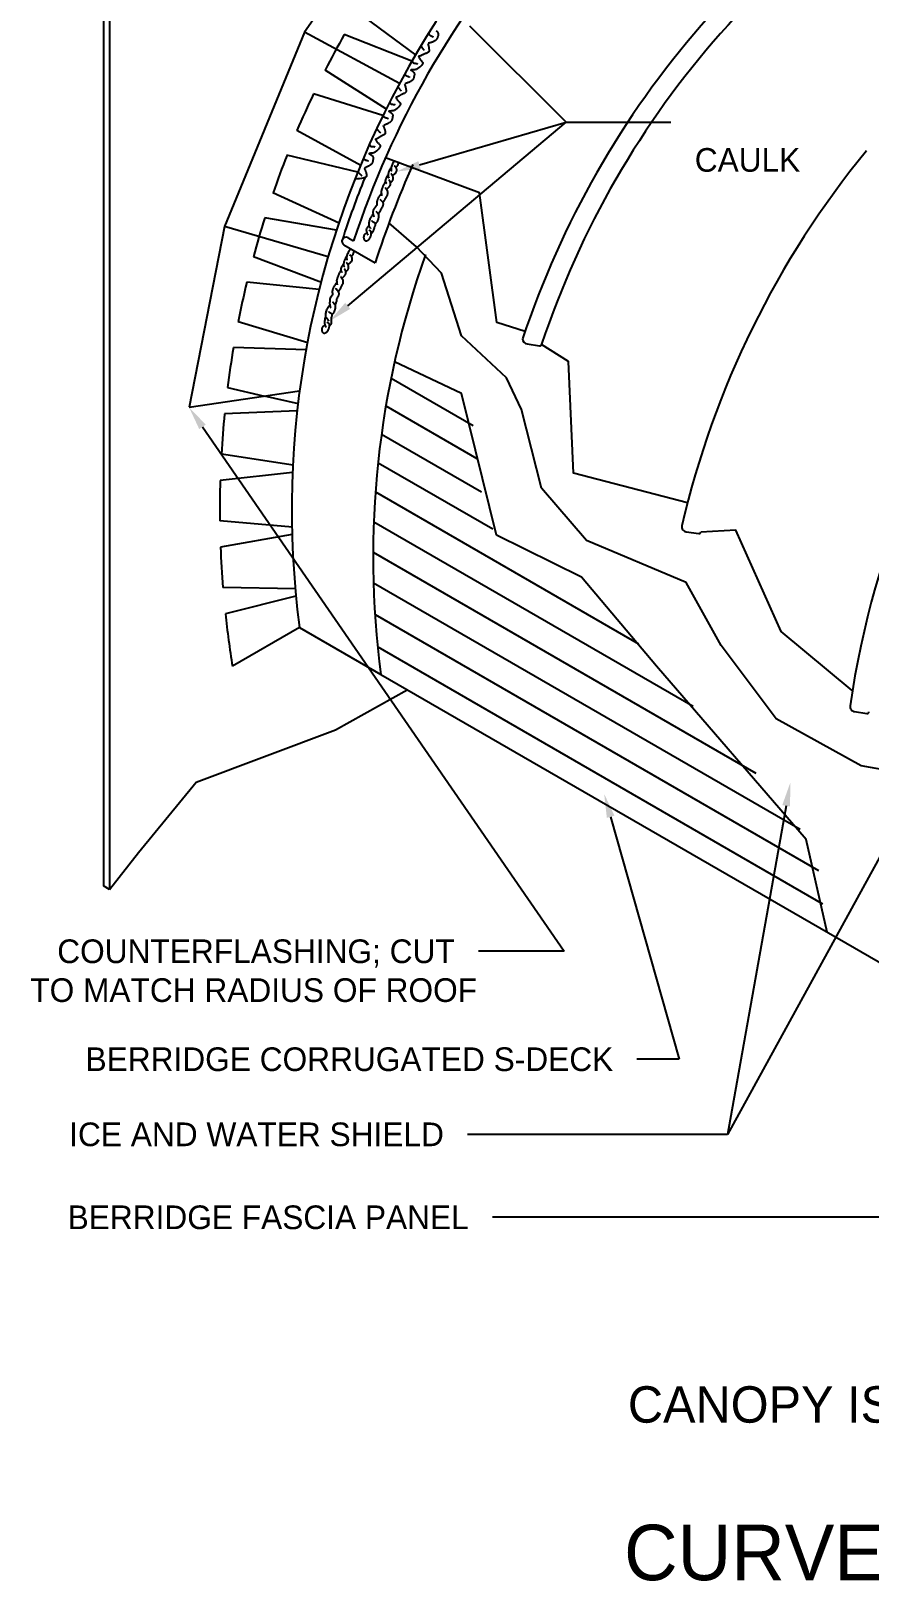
# Model space of a CAD drawing. Extents: x 8 to 105, y 3 to 136.
# Drawn here: x 8.3 to 56.1, y 3.4 to 91.8 of the extents above; entities that cross this region are included whole.
import ezdxf
from ezdxf.enums import TextEntityAlignment as Align

# ---------------------------------------------------------------- set-up
doc = ezdxf.new("R2010")
doc.units = 0
doc.header["$LTSCALE"] = 1.7995
doc.linetypes.add('HIDDENX2', pattern=[0])
for name, color, linetype in [('BORDER', 7, 'CONTINUOUS'), ('CMP-FLSH', 7, 'CONTINUOUS'), ('DIM-TXT', 7, 'CONTINUOUS'), ('STRCTR', 7, 'CONTINUOUS')]:
    doc.layers.add(name, color=color, linetype=linetype)

msp = doc.modelspace()

# ---------------------------------------------------------------- linework, layer by layer
at = {"layer": 'CMP-FLSH', "color": 0, "linetype": 'CONTINUOUS'}
for p, q in [((31.103, 102.166), (23.879, 91.742)), ((23.879, 91.742), (19.322, 80.668)), ((29.293, 88.819), (23.879, 91.742)), ((19.322, 80.668), (17.298, 70.354)), ((25.226, 78.934), (19.322, 80.668)), ((26.133, 79.616), (27.916, 78.587)), ((26.368, 80.022), (26.681, 79.841)), ((36.577, 73.965), (37.285, 73.865)), ((17.298, 70.354), (23.604, 71.297)), ((23.539, 70.559), (21.607, 70.998)), ((23.464, 70.148), (19.322, 69.986)), ((23.244, 67.05), (19.142, 67.689)), ((23.197, 66.635), (19.076, 66.188)), ((23.191, 63.53), (19.055, 63.885)), ((23.173, 63.112), (19.092, 62.383)), ((45.653, 63.253), (46.361, 63.153)), ((23.38, 60.014), (19.229, 60.083)), ((23.391, 59.596), (19.371, 58.587)), ((23.598, 57.793), (19.778, 55.588)), ((23.598, 57.793), (28.239, 55.113)), ((55.246, 53.003), (55.954, 52.903))]:
    msp.add_line(p, q, dxfattribs=at)
at = {"layer": 'CMP-FLSH', "color": 0, "linetype": 'HIDDENX2'}
for p, q in [((30.24, 90.44), (26.902, 92.909)), ((30.006, 90.094), (26.147, 91.609)), ((28.56, 87.346), (25.06, 89.579)), ((28.35, 86.984), (24.397, 88.23)), ((27.097, 84.143), (23.452, 86.13)), ((26.913, 83.768), (22.883, 84.739)), ((25.859, 80.847), (22.085, 82.578)), ((25.7, 80.46), (21.613, 81.151)), ((24.85, 77.474), (20.966, 78.941)), ((24.718, 77.077), (20.593, 77.485)), ((24.075, 74.039), (20.1, 75.235)), ((23.972, 73.634), (19.828, 73.757)), ((19.491, 71.479), (21.607, 70.998))]:
    msp.add_line(p, q, dxfattribs=at)
at = {"layer": 'CMP-FLSH', "color": 0, "linetype": 'CONTINUOUS'}
for points in [[(30.904, 91.096, 0), (30.915, 91.076, 0), (30.924, 91.051, 0), (30.933, 91.024, 0), (30.942, 90.995, 0), (30.949, 90.965, 0), (30.956, 90.935, 0), (30.962, 90.907, 0), (30.967, 90.881, 0), (30.97, 90.858, 0), (30.973, 90.836, 0), (30.976, 90.81, 0), (30.979, 90.782, 0), (30.982, 90.752, 0), (30.984, 90.722, 0), (30.983, 90.693, 0), (30.981, 90.665, 0), (30.976, 90.642, 0), (30.967, 90.622, 0), (30.948, 90.601, 0), (30.922, 90.581, 0), (30.89, 90.564, 0), (30.853, 90.547, 0), (30.815, 90.533, 0), (30.777, 90.519, 0), (30.74, 90.506, 0), (30.707, 90.494, 0), (30.679, 90.482, 0), (30.658, 90.472, 0), (30.632, 90.459, 0), (30.605, 90.445, 0), (30.576, 90.431, 0), (30.546, 90.416, 0), (30.516, 90.403, 0), (30.488, 90.39, 0), (30.462, 90.38, 0), (30.439, 90.373, 0), (30.435, 90.372, 0), (30.43, 90.372, 0), (30.425, 90.373, 0), (30.419, 90.373, 0), (30.413, 90.374, 0), (30.408, 90.374, 0), (30.403, 90.373, 0), (30.399, 90.372, 0), (30.397, 90.369, 0), (30.391, 90.344, 0), (30.397, 90.314, 0), (30.412, 90.282, 0), (30.433, 90.249, 0), (30.459, 90.215, 0), (30.486, 90.181, 0), (30.512, 90.149, 0), (30.535, 90.121, 0), (30.552, 90.096, 0), (30.559, 90.085, 0), (30.569, 90.073, 0), (30.58, 90.061, 0), (30.591, 90.047, 0), (30.602, 90.033, 0), (30.612, 90.019, 0), (30.62, 90.006, 0), (30.625, 89.993, 0), (30.627, 89.981, 0), (30.622, 89.956, 0), (30.611, 89.93, 0), (30.594, 89.902, 0), (30.574, 89.874, 0), (30.55, 89.847, 0), (30.526, 89.82, 0), (30.502, 89.796, 0), (30.48, 89.774, 0), (30.461, 89.756, 0), (30.443, 89.74, 0), (30.421, 89.723, 0), (30.397, 89.704, 0), (30.37, 89.686, 0), (30.343, 89.667, 0), (30.316, 89.65, 0), (30.289, 89.635, 0), (30.264, 89.623, 0), (30.242, 89.614, 0), (30.227, 89.61, 0), (30.209, 89.607, 0), (30.19, 89.605, 0), (30.169, 89.603, 0), (30.148, 89.602, 0), (30.127, 89.601, 0), (30.107, 89.6, 0), (30.089, 89.599, 0), (30.074, 89.598, 0), (30.062, 89.598, 0), (30.047, 89.599, 0), (30.03, 89.6, 0), (30.013, 89.602, 0), (29.996, 89.602, 0), (29.98, 89.602, 0), (29.966, 89.599, 0), (29.955, 89.594, 0), (29.948, 89.587, 0), (29.971, 89.576, 0), (29.997, 89.559, 0), (30.023, 89.539, 0), (30.049, 89.515, 0), (30.075, 89.49, 0), (30.098, 89.463, 0), (30.118, 89.436, 0), (30.134, 89.41, 0), (30.144, 89.387, 0), (30.148, 89.371, 0), (30.149, 89.353, 0), (30.148, 89.332, 0), (30.146, 89.31, 0), (30.142, 89.288, 0), (30.138, 89.266, 0), (30.134, 89.246, 0), (30.129, 89.227, 0), (30.125, 89.211, 0), (30.12, 89.193, 0), (30.114, 89.171, 0), (30.107, 89.148, 0), (30.099, 89.124, 0), (30.09, 89.1, 0), (30.08, 89.077, 0), (30.07, 89.055, 0), (30.059, 89.036, 0), (30.048, 89.021, 0), (30.033, 89.005, 0), (30.013, 88.988, 0), (29.99, 88.972, 0), (29.965, 88.955, 0), (29.939, 88.939, 0), (29.913, 88.924, 0), (29.888, 88.911, 0), (29.865, 88.899, 0), (29.845, 88.889, 0), (29.822, 88.878, 0), (29.792, 88.867, 0), (29.759, 88.855, 0), (29.723, 88.843, 0), (29.689, 88.831, 0), (29.658, 88.821, 0), (29.632, 88.813, 0), (29.615, 88.808, 0), (29.609, 88.806, 0)], [(31.393, 91.822, 0), (31.418, 91.797, 0), (31.442, 91.77, 0), (31.464, 91.742, 0), (31.482, 91.714, 0), (31.497, 91.688, 0), (31.506, 91.664, 0), (31.509, 91.648, 0), (31.509, 91.629, 0), (31.507, 91.609, 0), (31.504, 91.587, 0), (31.499, 91.565, 0), (31.494, 91.544, 0), (31.488, 91.523, 0), (31.483, 91.505, 0), (31.478, 91.489, 0), (31.472, 91.471, 0), (31.465, 91.45, 0), (31.456, 91.427, 0), (31.447, 91.404, 0), (31.437, 91.38, 0), (31.426, 91.357, 0), (31.414, 91.336, 0), (31.403, 91.318, 0), (31.391, 91.303, 0), (31.375, 91.288, 0), (31.355, 91.272, 0), (31.331, 91.257, 0), (31.305, 91.242, 0), (31.278, 91.227, 0), (31.251, 91.214, 0), (31.225, 91.202, 0), (31.202, 91.191, 0), (31.181, 91.182, 0), (31.158, 91.173, 0), (31.128, 91.163, 0), (31.093, 91.153, 0), (31.057, 91.142, 0), (31.022, 91.133, 0), (30.991, 91.124, 0), (30.965, 91.117, 0), (30.948, 91.113, 0), (30.941, 91.111, 0)], [(30.965, 91.668, 0), (30.967, 91.659, 0), (30.971, 91.65, 0), (30.976, 91.639, 0), (30.982, 91.628, 0), (30.988, 91.618, 0), (30.995, 91.607, 0), (31.001, 91.598, 0), (31.008, 91.59, 0), (31.014, 91.583, 0), (31.024, 91.575, 0), (31.036, 91.567, 0), (31.05, 91.559, 0), (31.065, 91.551, 0), (31.081, 91.544, 0), (31.097, 91.537, 0), (31.112, 91.53, 0), (31.126, 91.524, 0), (31.137, 91.519, 0), (31.146, 91.515, 0), (31.157, 91.509, 0), (31.17, 91.504, 0), (31.183, 91.498, 0), (31.196, 91.492, 0), (31.207, 91.487, 0), (31.216, 91.483, 0), (31.223, 91.48, 0), (31.225, 91.479, 0)], [(30.533, 90.948, 0), (30.54, 90.936, 0), (30.549, 90.921, 0), (30.558, 90.906, 0), (30.569, 90.89, 0), (30.579, 90.873, 0), (30.59, 90.857, 0), (30.6, 90.842, 0), (30.61, 90.828, 0), (30.618, 90.817, 0), (30.627, 90.806, 0), (30.638, 90.792, 0), (30.651, 90.777, 0), (30.664, 90.762, 0), (30.678, 90.746, 0), (30.69, 90.733, 0), (30.7, 90.722, 0), (30.706, 90.714, 0), (30.709, 90.712, 0)], [(29.603, 89.363, 0), (29.607, 89.354, 0), (29.611, 89.345, 0), (29.616, 89.335, 0), (29.623, 89.324, 0), (29.629, 89.314, 0), (29.636, 89.304, 0), (29.643, 89.295, 0), (29.65, 89.287, 0), (29.657, 89.281, 0), (29.667, 89.273, 0), (29.68, 89.266, 0), (29.694, 89.259, 0), (29.71, 89.252, 0), (29.726, 89.245, 0), (29.742, 89.239, 0), (29.758, 89.233, 0), (29.772, 89.228, 0), (29.784, 89.223, 0), (29.792, 89.219, 0), (29.804, 89.215, 0), (29.817, 89.209, 0), (29.83, 89.204, 0), (29.843, 89.199, 0), (29.855, 89.195, 0), (29.864, 89.191, 0), (29.871, 89.188, 0), (29.873, 89.188, 0)], [(30.027, 90.082, 0), (30.029, 90.073, 0), (30.033, 90.064, 0), (30.038, 90.053, 0), (30.045, 90.042, 0), (30.051, 90.032, 0), (30.059, 90.022, 0), (30.066, 90.013, 0), (30.073, 90.006, 0), (30.08, 90, 0), (30.091, 89.994, 0), (30.104, 89.989, 0), (30.119, 89.985, 0), (30.136, 89.981, 0), (30.153, 89.978, 0), (30.169, 89.976, 0), (30.185, 89.973, 0), (30.2, 89.971, 0), (30.212, 89.968, 0), (30.222, 89.966, 0), (30.233, 89.965, 0), (30.246, 89.963, 0), (30.259, 89.961, 0), (30.273, 89.958, 0), (30.286, 89.955, 0), (30.298, 89.952, 0), (30.309, 89.948, 0), (30.317, 89.943, 0)], [(29.573, 88.788, 0), (29.584, 88.769, 0), (29.595, 88.745, 0), (29.606, 88.718, 0), (29.616, 88.69, 0), (29.625, 88.66, 0), (29.633, 88.63, 0), (29.64, 88.602, 0), (29.646, 88.577, 0), (29.651, 88.554, 0), (29.655, 88.533, 0), (29.66, 88.507, 0), (29.664, 88.479, 0), (29.669, 88.449, 0), (29.672, 88.419, 0), (29.673, 88.39, 0), (29.672, 88.363, 0), (29.668, 88.339, 0), (29.66, 88.319, 0), (29.643, 88.296, 0), (29.617, 88.276, 0), (29.586, 88.256, 0), (29.551, 88.238, 0), (29.513, 88.221, 0), (29.476, 88.205, 0), (29.44, 88.191, 0), (29.407, 88.177, 0), (29.381, 88.164, 0), (29.359, 88.152, 0), (29.335, 88.138, 0), (29.308, 88.123, 0), (29.28, 88.107, 0), (29.251, 88.091, 0), (29.222, 88.076, 0), (29.194, 88.062, 0), (29.169, 88.051, 0), (29.146, 88.042, 0), (29.142, 88.041, 0), (29.137, 88.041, 0), (29.132, 88.041, 0), (29.126, 88.041, 0), (29.12, 88.041, 0), (29.115, 88.041, 0), (29.11, 88.04, 0), (29.107, 88.039, 0), (29.104, 88.036, 0), (29.1, 88.01, 0), (29.107, 87.981, 0), (29.124, 87.95, 0), (29.147, 87.918, 0), (29.174, 87.885, 0), (29.203, 87.853, 0), (29.231, 87.823, 0), (29.255, 87.795, 0), (29.274, 87.771, 0), (29.281, 87.761, 0), (29.291, 87.75, 0), (29.303, 87.738, 0), (29.315, 87.725, 0), (29.327, 87.711, 0), (29.337, 87.698, 0), (29.346, 87.685, 0), (29.352, 87.672, 0), (29.354, 87.66, 0), (29.351, 87.636, 0), (29.341, 87.609, 0), (29.326, 87.58, 0), (29.307, 87.551, 0), (29.285, 87.522, 0), (29.262, 87.495, 0), (29.239, 87.469, 0), (29.218, 87.446, 0), (29.2, 87.427, 0), (29.183, 87.411, 0), (29.162, 87.392, 0), (29.139, 87.372, 0), (29.114, 87.352, 0), (29.087, 87.332, 0), (29.061, 87.314, 0), (29.035, 87.298, 0), (29.011, 87.284, 0), (28.989, 87.274, 0), (28.974, 87.269, 0), (28.957, 87.265, 0), (28.938, 87.262, 0), (28.917, 87.259, 0), (28.896, 87.257, 0), (28.875, 87.255, 0), (28.855, 87.253, 0), (28.837, 87.251, 0), (28.822, 87.249, 0), (28.81, 87.249, 0), (28.795, 87.249, 0), (28.778, 87.249, 0), (28.761, 87.25, 0), (28.744, 87.249, 0), (28.728, 87.248, 0), (28.714, 87.245, 0), (28.703, 87.239, 0), (28.697, 87.231, 0), (28.721, 87.221, 0), (28.747, 87.206, 0), (28.774, 87.187, 0), (28.802, 87.165, 0), (28.828, 87.141, 0), (28.853, 87.115, 0), (28.874, 87.09, 0), (28.892, 87.065, 0), (28.903, 87.042, 0), (28.908, 87.027, 0), (28.91, 87.008, 0), (28.91, 86.988, 0), (28.909, 86.966, 0), (28.907, 86.943, 0), (28.904, 86.921, 0), (28.9, 86.9, 0), (28.897, 86.881, 0), (28.894, 86.865, 0), (28.89, 86.847, 0), (28.885, 86.825, 0), (28.879, 86.802, 0), (28.872, 86.777, 0), (28.864, 86.753, 0), (28.855, 86.729, 0), (28.846, 86.707, 0), (28.837, 86.687, 0), (28.827, 86.671, 0), (28.812, 86.655, 0), (28.793, 86.637, 0), (28.772, 86.619, 0), (28.747, 86.601, 0), (28.722, 86.584, 0), (28.697, 86.568, 0), (28.672, 86.553, 0), (28.65, 86.54, 0), (28.63, 86.529, 0), (28.608, 86.517, 0), (28.579, 86.504, 0), (28.546, 86.49, 0), (28.512, 86.476, 0), (28.478, 86.463, 0), (28.447, 86.451, 0), (28.422, 86.442, 0), (28.406, 86.436, 0), (28.399, 86.434, 0)], [(29.21, 88.621, 0), (29.218, 88.609, 0), (29.227, 88.596, 0), (29.237, 88.58, 0), (29.248, 88.565, 0), (29.26, 88.549, 0), (29.271, 88.533, 0), (29.283, 88.519, 0), (29.293, 88.506, 0), (29.302, 88.495, 0), (29.311, 88.484, 0), (29.323, 88.471, 0), (29.337, 88.457, 0), (29.351, 88.442, 0), (29.365, 88.428, 0), (29.378, 88.415, 0), (29.388, 88.404, 0), (29.395, 88.397, 0), (29.398, 88.395, 0)], [(28.75, 87.73, 0), (28.753, 87.721, 0), (28.757, 87.712, 0), (28.763, 87.702, 0), (28.769, 87.691, 0), (28.777, 87.681, 0), (28.785, 87.672, 0), (28.792, 87.663, 0), (28.8, 87.656, 0), (28.807, 87.651, 0), (28.818, 87.645, 0), (28.832, 87.641, 0), (28.847, 87.638, 0), (28.864, 87.635, 0), (28.881, 87.633, 0), (28.898, 87.631, 0), (28.914, 87.63, 0), (28.928, 87.628, 0), (28.941, 87.626, 0), (28.95, 87.625, 0), (28.962, 87.623, 0), (28.975, 87.622, 0), (28.988, 87.621, 0), (29.002, 87.619, 0), (29.015, 87.617, 0), (29.027, 87.614, 0), (29.038, 87.611, 0), (29.047, 87.607, 0)], [(28.365, 86.99, 0), (28.368, 86.981, 0), (28.373, 86.972, 0), (28.379, 86.962, 0), (28.386, 86.952, 0), (28.393, 86.942, 0), (28.401, 86.933, 0), (28.408, 86.924, 0), (28.415, 86.916, 0), (28.422, 86.91, 0), (28.433, 86.903, 0), (28.446, 86.897, 0), (28.461, 86.89, 0), (28.477, 86.884, 0), (28.493, 86.878, 0), (28.51, 86.873, 0), (28.525, 86.868, 0), (28.54, 86.863, 0), (28.552, 86.859, 0), (28.561, 86.856, 0), (28.572, 86.852, 0), (28.586, 86.848, 0), (28.599, 86.843, 0), (28.612, 86.839, 0), (28.624, 86.835, 0), (28.634, 86.832, 0), (28.641, 86.829, 0), (28.643, 86.829, 0)], [(28.364, 86.414, 0), (28.376, 86.395, 0), (28.389, 86.372, 0), (28.401, 86.346, 0), (28.412, 86.318, 0), (28.423, 86.289, 0), (28.433, 86.26, 0), (28.441, 86.232, 0), (28.449, 86.207, 0), (28.454, 86.185, 0), (28.459, 86.163, 0), (28.465, 86.138, 0), (28.472, 86.11, 0), (28.478, 86.081, 0), (28.482, 86.051, 0), (28.485, 86.022, 0), (28.485, 85.994, 0), (28.483, 85.97, 0), (28.476, 85.95, 0), (28.46, 85.927, 0), (28.435, 85.905, 0), (28.405, 85.884, 0), (28.371, 85.864, 0), (28.334, 85.845, 0), (28.298, 85.827, 0), (28.262, 85.811, 0), (28.231, 85.795, 0), (28.205, 85.781, 0), (28.184, 85.768, 0), (28.16, 85.753, 0), (28.134, 85.736, 0), (28.107, 85.719, 0), (28.079, 85.701, 0), (28.051, 85.684, 0), (28.024, 85.669, 0), (27.999, 85.656, 0), (27.977, 85.647, 0), (27.973, 85.646, 0), (27.968, 85.645, 0), (27.963, 85.645, 0), (27.957, 85.645, 0), (27.951, 85.645, 0), (27.946, 85.644, 0), (27.941, 85.643, 0), (27.938, 85.641, 0), (27.936, 85.639, 0), (27.933, 85.613, 0), (27.942, 85.584, 0), (27.96, 85.554, 0), (27.984, 85.522, 0), (28.013, 85.491, 0), (28.043, 85.461, 0), (28.073, 85.432, 0), (28.099, 85.406, 0), (28.118, 85.383, 0), (28.127, 85.373, 0), (28.137, 85.363, 0), (28.15, 85.351, 0), (28.162, 85.339, 0), (28.175, 85.326, 0), (28.186, 85.313, 0), (28.195, 85.3, 0), (28.202, 85.288, 0), (28.205, 85.276, 0), (28.203, 85.252, 0), (28.194, 85.224, 0), (28.181, 85.195, 0), (28.163, 85.165, 0), (28.143, 85.135, 0), (28.121, 85.106, 0), (28.1, 85.079, 0), (28.08, 85.056, 0), (28.063, 85.036, 0), (28.047, 85.018, 0), (28.027, 84.998, 0), (28.005, 84.977, 0), (27.981, 84.956, 0), (27.955, 84.935, 0), (27.93, 84.915, 0), (27.905, 84.898, 0), (27.881, 84.883, 0), (27.86, 84.871, 0), (27.846, 84.866, 0), (27.829, 84.861, 0), (27.81, 84.857, 0), (27.789, 84.853, 0), (27.768, 84.85, 0), (27.748, 84.846, 0), (27.728, 84.844, 0), (27.71, 84.841, 0), (27.695, 84.838, 0), (27.683, 84.837, 0), (27.668, 84.836, 0), (27.651, 84.836, 0), (27.634, 84.835, 0), (27.617, 84.834, 0), (27.601, 84.832, 0), (27.587, 84.828, 0), (27.577, 84.822, 0), (27.571, 84.813, 0), (27.595, 84.805, 0), (27.622, 84.791, 0), (27.65, 84.774, 0), (27.679, 84.753, 0), (27.707, 84.73, 0), (27.733, 84.706, 0), (27.756, 84.681, 0), (27.774, 84.658, 0), (27.787, 84.635, 0), (27.792, 84.62, 0), (27.795, 84.602, 0), (27.797, 84.581, 0), (27.797, 84.559, 0), (27.795, 84.537, 0), (27.793, 84.515, 0), (27.791, 84.494, 0), (27.789, 84.475, 0), (27.786, 84.458, 0), (27.783, 84.44, 0), (27.78, 84.418, 0), (27.775, 84.394, 0), (27.769, 84.369, 0), (27.763, 84.344, 0), (27.755, 84.32, 0), (27.748, 84.297, 0), (27.739, 84.277, 0), (27.73, 84.261, 0), (27.716, 84.244, 0), (27.698, 84.225, 0), (27.677, 84.206, 0), (27.654, 84.187, 0), (27.63, 84.169, 0), (27.605, 84.151, 0), (27.582, 84.135, 0), (27.56, 84.12, 0), (27.541, 84.108, 0), (27.52, 84.096, 0), (27.491, 84.081, 0), (27.459, 84.066, 0), (27.425, 84.05, 0), (27.392, 84.035, 0), (27.362, 84.022, 0), (27.338, 84.011, 0), (27.322, 84.004, 0), (27.316, 84.001, 0)], [(28.01, 86.229, 0), (28.019, 86.217, 0), (28.029, 86.204, 0), (28.04, 86.189, 0), (28.052, 86.174, 0), (28.064, 86.159, 0), (28.076, 86.144, 0), (28.088, 86.13, 0), (28.099, 86.117, 0), (28.109, 86.107, 0), (28.119, 86.097, 0), (28.131, 86.085, 0), (28.146, 86.071, 0), (28.161, 86.057, 0), (28.175, 86.043, 0), (28.189, 86.031, 0), (28.2, 86.021, 0), (28.207, 86.014, 0), (28.21, 86.012, 0)], [(27.598, 85.314, 0), (27.601, 85.306, 0), (27.606, 85.297, 0), (27.612, 85.287, 0), (27.619, 85.277, 0), (27.627, 85.267, 0), (27.635, 85.258, 0), (27.644, 85.25, 0), (27.652, 85.243, 0), (27.659, 85.238, 0), (27.671, 85.233, 0), (27.684, 85.23, 0), (27.7, 85.227, 0), (27.716, 85.226, 0), (27.733, 85.224, 0), (27.75, 85.224, 0), (27.766, 85.223, 0), (27.781, 85.222, 0), (27.793, 85.221, 0), (27.803, 85.22, 0), (27.815, 85.219, 0), (27.828, 85.219, 0), (27.841, 85.218, 0), (27.855, 85.217, 0), (27.868, 85.216, 0), (27.881, 85.213, 0), (27.892, 85.211, 0), (27.901, 85.207, 0)], [(27.252, 84.555, 0), (27.256, 84.547, 0), (27.261, 84.538, 0), (27.267, 84.528, 0), (27.275, 84.519, 0), (27.282, 84.509, 0), (27.29, 84.5, 0), (27.298, 84.491, 0), (27.306, 84.484, 0), (27.313, 84.479, 0), (27.324, 84.472, 0), (27.338, 84.466, 0), (27.353, 84.461, 0), (27.369, 84.455, 0), (27.386, 84.451, 0), (27.403, 84.446, 0), (27.419, 84.442, 0), (27.433, 84.438, 0), (27.445, 84.434, 0), (27.455, 84.432, 0), (27.466, 84.428, 0), (27.48, 84.425, 0), (27.494, 84.421, 0), (27.507, 84.417, 0), (27.519, 84.414, 0), (27.529, 84.411, 0), (27.536, 84.409, 0), (27.538, 84.409, 0)], [(27.281, 83.98, 0), (27.295, 83.962, 0), (27.308, 83.94, 0), (27.321, 83.914, 0), (27.334, 83.886, 0), (27.346, 83.858, 0), (27.358, 83.83, 0), (27.368, 83.802, 0), (27.376, 83.777, 0), (27.383, 83.756, 0), (27.39, 83.735, 0), (27.397, 83.71, 0), (27.405, 83.682, 0), (27.412, 83.653, 0), (27.418, 83.623, 0), (27.423, 83.594, 0), (27.424, 83.567, 0), (27.423, 83.543, 0), (27.417, 83.523, 0)], [(36.464, 74.677, 0), (34.851, 75.189, 0), (33.864, 82.593, 0), (28.497, 84.584, 0)], [(28.822, 84.037, 0), (28.805, 84.015, 0), (28.787, 83.988, 0), (28.768, 83.957, 0), (28.75, 83.924, 0), (28.732, 83.89, 0), (28.716, 83.856, 0), (28.701, 83.824, 0), (28.689, 83.794, 0), (28.68, 83.767, 0), (28.673, 83.743, 0), (28.667, 83.714, 0), (28.661, 83.683, 0), (28.656, 83.649, 0), (28.651, 83.615, 0), (28.649, 83.582, 0), (28.648, 83.55, 0), (28.65, 83.521, 0), (28.654, 83.497, 0), (28.657, 83.491, 0), (28.661, 83.484, 0), (28.666, 83.476, 0), (28.672, 83.468, 0), (28.678, 83.46, 0), (28.684, 83.453, 0), (28.688, 83.448, 0), (28.692, 83.444, 0), (28.693, 83.443, 0)], [(28.822, 84.01, 0), (28.82, 83.991, 0), (28.82, 83.968, 0), (28.822, 83.94, 0), (28.824, 83.912, 0), (28.827, 83.885, 0), (28.83, 83.86, 0), (28.832, 83.84, 0), (28.834, 83.826, 0), (28.834, 83.821, 0)], [(28.989, 84.416, 0), (28.973, 84.388, 0), (28.953, 84.348, 0), (28.93, 84.3, 0), (28.906, 84.245, 0), (28.883, 84.189, 0), (28.861, 84.134, 0), (28.842, 84.083, 0), (28.829, 84.041, 0), (28.822, 84.01, 0)], [(28.899, 83.591, 0), (28.928, 83.602, 0), (28.96, 83.619, 0), (28.993, 83.642, 0), (29.026, 83.669, 0), (29.058, 83.699, 0), (29.087, 83.73, 0), (29.112, 83.762, 0), (29.131, 83.793, 0), (29.143, 83.821, 0), (29.147, 83.842, 0), (29.148, 83.867, 0), (29.145, 83.895, 0), (29.14, 83.924, 0), (29.133, 83.954, 0), (29.124, 83.983, 0), (29.114, 84.009, 0), (29.103, 84.032, 0), (29.092, 84.051, 0), (29.085, 84.058, 0), (29.074, 84.066, 0), (29.062, 84.074, 0), (29.048, 84.082, 0), (29.034, 84.089, 0), (29.022, 84.096, 0), (29.011, 84.101, 0), (29.004, 84.104, 0), (29.002, 84.105, 0)], [(29.118, 84.051, 0), (29.126, 84.058, 0), (29.135, 84.068, 0), (29.145, 84.078, 0), (29.155, 84.09, 0), (29.164, 84.101, 0), (29.173, 84.113, 0), (29.182, 84.125, 0), (29.189, 84.136, 0), (29.195, 84.145, 0), (29.204, 84.165, 0), (29.213, 84.19, 0), (29.223, 84.219, 0), (29.232, 84.249, 0), (29.241, 84.279, 0), (29.248, 84.306, 0), (29.254, 84.328, 0), (29.258, 84.343, 0), (29.259, 84.348, 0)], [(27.417, 83.523, 0), (27.402, 83.498, 0), (27.375, 83.475, 0), (27.335, 83.454, 0), (27.281, 83.434, 0), (27.212, 83.416, 0), (27.126, 83.4, 0), (27.022, 83.387, 0), (26.898, 83.378, 0), (26.753, 83.371, 0)], [(26.938, 83.776, 0), (26.947, 83.765, 0), (26.957, 83.752, 0), (26.969, 83.739, 0), (26.982, 83.724, 0), (26.995, 83.709, 0), (27.008, 83.695, 0), (27.021, 83.682, 0), (27.032, 83.67, 0), (27.042, 83.66, 0), (27.053, 83.65, 0), (27.066, 83.639, 0), (27.081, 83.626, 0), (27.097, 83.613, 0), (27.112, 83.6, 0), (27.126, 83.588, 0), (27.138, 83.579, 0), (27.145, 83.573, 0), (27.148, 83.57, 0)], [(28.487, 83.227, 0), (28.472, 83.201, 0), (28.456, 83.172, 0), (28.439, 83.139, 0), (28.421, 83.104, 0), (28.403, 83.069, 0), (28.386, 83.034, 0), (28.371, 83, 0), (28.357, 82.97, 0), (28.345, 82.943, 0), (28.335, 82.917, 0), (28.324, 82.888, 0), (28.311, 82.855, 0), (28.299, 82.82, 0), (28.287, 82.785, 0), (28.276, 82.75, 0), (28.266, 82.717, 0), (28.259, 82.686, 0), (28.255, 82.659, 0), (28.255, 82.635, 0), (28.256, 82.604, 0), (28.259, 82.569, 0), (28.263, 82.533, 0), (28.268, 82.497, 0), (28.273, 82.465, 0), (28.277, 82.439, 0), (28.28, 82.422, 0), (28.281, 82.416, 0)], [(28.654, 83.605, 0), (28.629, 83.581, 0), (28.604, 83.549, 0), (28.579, 83.512, 0), (28.555, 83.471, 0), (28.534, 83.427, 0), (28.515, 83.383, 0), (28.501, 83.341, 0), (28.491, 83.302, 0), (28.487, 83.267, 0), (28.489, 83.251, 0), (28.495, 83.232, 0), (28.503, 83.211, 0), (28.513, 83.188, 0), (28.524, 83.167, 0), (28.534, 83.148, 0), (28.543, 83.133, 0), (28.549, 83.122, 0), (28.551, 83.118, 0)], [(28.564, 82.781, 0), (28.58, 82.794, 0), (28.597, 82.81, 0), (28.616, 82.829, 0), (28.635, 82.848, 0), (28.654, 82.869, 0), (28.673, 82.889, 0), (28.69, 82.908, 0), (28.706, 82.927, 0), (28.719, 82.943, 0), (28.726, 82.952, 0), (28.734, 82.963, 0), (28.742, 82.975, 0), (28.751, 82.988, 0), (28.759, 83.001, 0), (28.767, 83.015, 0), (28.774, 83.028, 0), (28.78, 83.04, 0), (28.783, 83.051, 0), (28.785, 83.064, 0), (28.786, 83.08, 0), (28.786, 83.098, 0), (28.784, 83.116, 0), (28.783, 83.135, 0), (28.78, 83.153, 0), (28.777, 83.171, 0), (28.774, 83.186, 0), (28.77, 83.2, 0), (28.765, 83.212, 0), (28.758, 83.228, 0), (28.749, 83.246, 0), (28.739, 83.264, 0), (28.729, 83.281, 0), (28.72, 83.297, 0), (28.713, 83.31, 0), (28.708, 83.318, 0), (28.706, 83.321, 0)], [(28.796, 83.172, 0), (28.811, 83.182, 0), (28.827, 83.195, 0), (28.845, 83.211, 0), (28.862, 83.229, 0), (28.878, 83.248, 0), (28.893, 83.267, 0), (28.906, 83.287, 0), (28.917, 83.305, 0), (28.925, 83.321, 0), (28.929, 83.338, 0), (28.933, 83.358, 0), (28.935, 83.38, 0), (28.935, 83.403, 0), (28.935, 83.427, 0), (28.934, 83.451, 0), (28.931, 83.473, 0), (28.928, 83.493, 0), (28.925, 83.51, 0), (28.917, 83.529, 0), (28.906, 83.552, 0), (28.892, 83.578, 0), (28.876, 83.604, 0), (28.86, 83.629, 0), (28.845, 83.651, 0), (28.833, 83.669, 0), (28.825, 83.682, 0), (28.822, 83.686, 0)], [(28.255, 82.524, 0), (28.236, 82.504, 0), (28.215, 82.48, 0), (28.192, 82.452, 0), (28.169, 82.423, 0), (28.147, 82.392, 0), (28.125, 82.362, 0), (28.105, 82.332, 0), (28.089, 82.305, 0), (28.075, 82.281, 0), (28.067, 82.263, 0), (28.058, 82.242, 0), (28.05, 82.219, 0), (28.041, 82.194, 0), (28.033, 82.168, 0), (28.026, 82.143, 0), (28.019, 82.119, 0), (28.014, 82.097, 0), (28.011, 82.078, 0), (28.008, 82.058, 0), (28.006, 82.035, 0), (28.003, 82.01, 0), (28.002, 81.983, 0), (28.001, 81.955, 0), (28.002, 81.929, 0), (28.003, 81.904, 0), (28.006, 81.881, 0), (28.011, 81.862, 0)], [(28.101, 81.375, 0), (28.116, 81.4, 0), (28.132, 81.428, 0), (28.151, 81.46, 0), (28.17, 81.493, 0), (28.189, 81.526, 0), (28.208, 81.56, 0), (28.226, 81.591, 0), (28.242, 81.62, 0), (28.255, 81.645, 0), (28.267, 81.666, 0), (28.28, 81.69, 0), (28.296, 81.716, 0), (28.311, 81.744, 0), (28.327, 81.772, 0), (28.341, 81.8, 0), (28.354, 81.828, 0), (28.364, 81.853, 0), (28.371, 81.875, 0), (28.374, 81.887, 0), (28.376, 81.902, 0), (28.377, 81.918, 0), (28.378, 81.935, 0), (28.379, 81.952, 0), (28.378, 81.969, 0), (28.377, 81.984, 0), (28.375, 81.999, 0), (28.371, 82.01, 0), (28.359, 82.033, 0), (28.339, 82.059, 0), (28.314, 82.086, 0), (28.286, 82.114, 0), (28.258, 82.141, 0), (28.232, 82.164, 0), (28.211, 82.183, 0), (28.196, 82.195, 0), (28.191, 82.2, 0)], [(28.371, 82.037, 0), (28.382, 82.054, 0), (28.395, 82.074, 0), (28.409, 82.096, 0), (28.423, 82.119, 0), (28.438, 82.143, 0), (28.452, 82.166, 0), (28.465, 82.188, 0), (28.477, 82.209, 0), (28.487, 82.227, 0), (28.501, 82.252, 0), (28.518, 82.281, 0), (28.537, 82.314, 0), (28.556, 82.348, 0), (28.575, 82.383, 0), (28.592, 82.418, 0), (28.608, 82.451, 0), (28.62, 82.483, 0), (28.629, 82.51, 0), (28.631, 82.524, 0), (28.633, 82.54, 0), (28.635, 82.557, 0), (28.635, 82.575, 0), (28.636, 82.594, 0), (28.635, 82.613, 0), (28.634, 82.63, 0), (28.632, 82.646, 0), (28.629, 82.659, 0), (28.62, 82.681, 0), (28.606, 82.708, 0), (28.588, 82.737, 0), (28.568, 82.767, 0), (28.548, 82.796, 0), (28.529, 82.822, 0), (28.514, 82.843, 0), (28.504, 82.857, 0), (28.5, 82.862, 0)], [(27.792, 81.348, 0), (27.771, 81.329, 0), (27.749, 81.306, 0), (27.726, 81.279, 0), (27.703, 81.25, 0), (27.68, 81.219, 0), (27.659, 81.188, 0), (27.64, 81.158, 0), (27.624, 81.13, 0), (27.612, 81.105, 0), (27.599, 81.071, 0), (27.586, 81.03, 0), (27.574, 80.984, 0), (27.563, 80.936, 0), (27.553, 80.886, 0), (27.547, 80.838, 0), (27.543, 80.791, 0), (27.543, 80.749, 0), (27.547, 80.713, 0), (27.554, 80.695, 0), (27.564, 80.674, 0), (27.578, 80.65, 0), (27.594, 80.626, 0), (27.611, 80.603, 0), (27.626, 80.582, 0), (27.639, 80.566, 0), (27.647, 80.555, 0), (27.65, 80.551, 0)], [(28.011, 81.889, 0), (27.984, 81.863, 0), (27.956, 81.831, 0), (27.926, 81.793, 0), (27.898, 81.753, 0), (27.87, 81.71, 0), (27.844, 81.667, 0), (27.822, 81.625, 0), (27.805, 81.586, 0), (27.792, 81.551, 0), (27.788, 81.534, 0), (27.786, 81.514, 0), (27.784, 81.492, 0), (27.784, 81.469, 0), (27.784, 81.445, 0), (27.786, 81.421, 0), (27.787, 81.399, 0), (27.789, 81.379, 0), (27.792, 81.362, 0), (27.795, 81.346, 0), (27.801, 81.327, 0), (27.808, 81.306, 0), (27.816, 81.284, 0), (27.824, 81.262, 0), (27.832, 81.243, 0), (27.838, 81.227, 0), (27.842, 81.217, 0), (27.843, 81.213, 0)], [(27.895, 80.848, 0), (27.907, 80.85, 0), (27.92, 80.853, 0), (27.934, 80.858, 0), (27.949, 80.864, 0), (27.964, 80.871, 0), (27.978, 80.878, 0), (27.991, 80.886, 0), (28.002, 80.894, 0), (28.011, 80.902, 0), (28.026, 80.922, 0), (28.041, 80.947, 0), (28.056, 80.976, 0), (28.069, 81.008, 0), (28.081, 81.041, 0), (28.092, 81.073, 0), (28.101, 81.105, 0), (28.108, 81.134, 0), (28.114, 81.159, 0), (28.117, 81.176, 0), (28.119, 81.196, 0), (28.121, 81.219, 0), (28.123, 81.242, 0), (28.123, 81.266, 0), (28.123, 81.29, 0), (28.121, 81.312, 0), (28.118, 81.331, 0), (28.114, 81.348, 0), (28.104, 81.368, 0), (28.088, 81.392, 0), (28.069, 81.417, 0), (28.047, 81.443, 0), (28.025, 81.468, 0), (28.005, 81.49, 0), (27.988, 81.508, 0), (27.976, 81.52, 0), (27.972, 81.524, 0)], [(27.432, 80.281, 0), (27.415, 80.277, 0), (27.396, 80.269, 0), (27.376, 80.259, 0), (27.355, 80.247, 0), (27.335, 80.233, 0), (27.317, 80.218, 0), (27.3, 80.202, 0), (27.287, 80.187, 0), (27.277, 80.173, 0), (27.268, 80.151, 0), (27.262, 80.124, 0), (27.257, 80.093, 0), (27.255, 80.06, 0), (27.254, 80.027, 0), (27.256, 79.994, 0), (27.261, 79.964, 0), (27.268, 79.937, 0), (27.277, 79.916, 0), (27.284, 79.906, 0), (27.295, 79.896, 0), (27.307, 79.886, 0), (27.321, 79.876, 0), (27.336, 79.867, 0), (27.352, 79.86, 0), (27.367, 79.854, 0), (27.381, 79.85, 0), (27.393, 79.848, 0), (27.41, 79.849, 0), (27.429, 79.854, 0), (27.45, 79.861, 0), (27.471, 79.871, 0), (27.492, 79.881, 0), (27.513, 79.893, 0), (27.531, 79.906, 0), (27.547, 79.918, 0), (27.56, 79.929, 0), (27.576, 79.947, 0), (27.592, 79.969, 0), (27.607, 79.995, 0), (27.623, 80.023, 0), (27.637, 80.052, 0), (27.65, 80.082, 0), (27.661, 80.11, 0), (27.67, 80.136, 0), (27.676, 80.159, 0), (27.68, 80.179, 0), (27.684, 80.202, 0), (27.687, 80.228, 0), (27.69, 80.255, 0), (27.691, 80.283, 0), (27.69, 80.31, 0), (27.688, 80.335, 0), (27.683, 80.357, 0), (27.676, 80.375, 0), (27.668, 80.386, 0), (27.655, 80.398, 0), (27.639, 80.41, 0), (27.621, 80.422, 0), (27.603, 80.433, 0), (27.587, 80.442, 0), (27.573, 80.45, 0), (27.564, 80.455, 0), (27.56, 80.456, 0)], [(27.56, 80.7, 0), (27.541, 80.686, 0), (27.52, 80.668, 0), (27.499, 80.647, 0), (27.478, 80.622, 0), (27.459, 80.596, 0), (27.441, 80.57, 0), (27.425, 80.544, 0), (27.414, 80.519, 0), (27.406, 80.497, 0), (27.403, 80.481, 0), (27.403, 80.462, 0), (27.405, 80.442, 0), (27.408, 80.42, 0), (27.412, 80.398, 0), (27.417, 80.376, 0), (27.422, 80.356, 0), (27.427, 80.337, 0), (27.432, 80.321, 0), (27.437, 80.307, 0), (27.444, 80.29, 0), (27.453, 80.27, 0), (27.463, 80.25, 0), (27.473, 80.231, 0), (27.482, 80.213, 0), (27.489, 80.199, 0), (27.494, 80.189, 0), (27.496, 80.186, 0)], [(27.689, 80.281, 0), (27.7, 80.286, 0), (27.712, 80.293, 0), (27.725, 80.301, 0), (27.738, 80.311, 0), (27.751, 80.321, 0), (27.764, 80.332, 0), (27.775, 80.342, 0), (27.784, 80.352, 0), (27.792, 80.362, 0), (27.805, 80.383, 0), (27.817, 80.409, 0), (27.828, 80.438, 0), (27.839, 80.47, 0), (27.849, 80.503, 0), (27.859, 80.535, 0), (27.867, 80.566, 0), (27.875, 80.594, 0), (27.882, 80.618, 0), (27.888, 80.636, 0), (27.896, 80.656, 0), (27.905, 80.678, 0), (27.914, 80.701, 0), (27.922, 80.725, 0), (27.929, 80.748, 0), (27.934, 80.77, 0), (27.936, 80.79, 0), (27.934, 80.808, 0), (27.921, 80.829, 0), (27.899, 80.851, 0), (27.87, 80.872, 0), (27.837, 80.893, 0), (27.805, 80.914, 0), (27.775, 80.934, 0), (27.753, 80.955, 0), (27.74, 80.976, 0), (27.741, 80.997, 0)], [(62.238, 48.738, 0), (55.619, 49.906, 0), (50.778, 52.597, 0), (47.646, 56.783, 0), (45.653, 60.37, 0), (39.958, 62.762, 0), (37.396, 65.752, 0), (36.257, 70.237, 0), (35.403, 72.031, 0), (32.84, 74.423, 0), (31.701, 78.01, 0), (30.277, 79.505, 0), (28.696, 80.865, 0)], [(26.281, 78.967, 0), (26.265, 78.945, 0), (26.247, 78.917, 0), (26.228, 78.887, 0), (26.21, 78.854, 0), (26.192, 78.82, 0), (26.175, 78.786, 0), (26.161, 78.754, 0), (26.149, 78.723, 0), (26.14, 78.697, 0), (26.133, 78.673, 0), (26.127, 78.644, 0), (26.121, 78.612, 0), (26.115, 78.579, 0), (26.111, 78.545, 0), (26.109, 78.511, 0), (26.108, 78.48, 0), (26.11, 78.451, 0), (26.114, 78.427, 0), (26.116, 78.42, 0), (26.121, 78.413, 0), (26.126, 78.405, 0), (26.132, 78.397, 0), (26.138, 78.39, 0), (26.144, 78.383, 0), (26.148, 78.377, 0), (26.151, 78.374, 0), (26.153, 78.372, 0)], [(26.281, 78.94, 0), (26.28, 78.921, 0), (26.28, 78.897, 0), (26.282, 78.87, 0), (26.284, 78.842, 0), (26.287, 78.814, 0), (26.289, 78.789, 0), (26.292, 78.769, 0), (26.294, 78.756, 0), (26.294, 78.751, 0)], [(26.511, 79.398, 0), (26.476, 79.355, 0), (26.442, 79.303, 0), (26.408, 79.245, 0), (26.377, 79.184, 0), (26.348, 79.123, 0), (26.323, 79.065, 0), (26.303, 79.014, 0), (26.289, 78.971, 0), (26.281, 78.94, 0)], [(26.359, 78.521, 0), (26.388, 78.532, 0), (26.419, 78.549, 0), (26.453, 78.572, 0), (26.486, 78.599, 0), (26.518, 78.628, 0), (26.547, 78.66, 0), (26.572, 78.692, 0), (26.591, 78.722, 0), (26.603, 78.751, 0), (26.607, 78.772, 0), (26.607, 78.797, 0), (26.605, 78.825, 0), (26.6, 78.854, 0), (26.593, 78.884, 0), (26.584, 78.912, 0), (26.574, 78.939, 0), (26.563, 78.962, 0), (26.552, 78.981, 0), (26.544, 78.988, 0), (26.534, 78.996, 0), (26.521, 79.004, 0), (26.508, 79.012, 0), (26.494, 79.019, 0), (26.481, 79.025, 0), (26.471, 79.03, 0), (26.464, 79.033, 0), (26.461, 79.035, 0)], [(26.577, 78.981, 0), (26.586, 78.988, 0), (26.595, 78.997, 0), (26.604, 79.008, 0), (26.614, 79.019, 0), (26.624, 79.031, 0), (26.633, 79.043, 0), (26.642, 79.055, 0), (26.649, 79.065, 0), (26.655, 79.075, 0), (26.663, 79.094, 0), (26.673, 79.12, 0), (26.682, 79.148, 0), (26.692, 79.179, 0), (26.7, 79.209, 0), (26.708, 79.236, 0), (26.714, 79.258, 0), (26.717, 79.272, 0), (26.719, 79.278, 0)], [(25.947, 78.156, 0), (25.932, 78.131, 0), (25.916, 78.101, 0), (25.898, 78.069, 0), (25.881, 78.034, 0), (25.863, 77.999, 0), (25.846, 77.964, 0), (25.83, 77.93, 0), (25.816, 77.899, 0), (25.805, 77.872, 0), (25.795, 77.847, 0), (25.783, 77.817, 0), (25.771, 77.785, 0), (25.759, 77.75, 0), (25.746, 77.715, 0), (25.736, 77.68, 0), (25.726, 77.646, 0), (25.719, 77.616, 0), (25.715, 77.589, 0), (25.714, 77.564, 0), (25.716, 77.533, 0), (25.719, 77.499, 0), (25.723, 77.462, 0), (25.728, 77.427, 0), (25.733, 77.395, 0), (25.737, 77.369, 0), (25.74, 77.352, 0), (25.741, 77.345, 0)], [(25.831, 76.967, 0), (25.842, 76.984, 0), (25.855, 77.004, 0), (25.869, 77.026, 0), (25.883, 77.049, 0), (25.898, 77.073, 0), (25.912, 77.096, 0), (25.925, 77.118, 0), (25.937, 77.139, 0), (25.947, 77.156, 0), (25.961, 77.182, 0), (25.978, 77.211, 0), (25.996, 77.244, 0), (26.016, 77.278, 0), (26.034, 77.313, 0), (26.052, 77.348, 0), (26.067, 77.381, 0), (26.08, 77.412, 0), (26.088, 77.44, 0), (26.091, 77.453, 0), (26.093, 77.469, 0), (26.094, 77.487, 0), (26.095, 77.505, 0), (26.095, 77.524, 0), (26.095, 77.542, 0), (26.093, 77.56, 0), (26.091, 77.575, 0), (26.088, 77.589, 0), (26.079, 77.611, 0), (26.065, 77.638, 0), (26.047, 77.667, 0), (26.028, 77.697, 0), (26.008, 77.726, 0), (25.989, 77.752, 0), (25.974, 77.772, 0), (25.963, 77.786, 0), (25.96, 77.791, 0)], [(26.114, 78.535, 0), (26.089, 78.511, 0), (26.064, 78.479, 0), (26.039, 78.442, 0), (26.015, 78.4, 0), (25.993, 78.357, 0), (25.975, 78.313, 0), (25.96, 78.271, 0), (25.951, 78.231, 0), (25.947, 78.197, 0), (25.949, 78.181, 0), (25.954, 78.162, 0), (25.963, 78.14, 0), (25.973, 78.118, 0), (25.984, 78.097, 0), (25.994, 78.078, 0), (26.003, 78.062, 0), (26.009, 78.052, 0), (26.011, 78.048, 0)], [(26.024, 77.71, 0), (26.039, 77.724, 0), (26.057, 77.74, 0), (26.076, 77.758, 0), (26.095, 77.778, 0), (26.114, 77.798, 0), (26.133, 77.819, 0), (26.15, 77.838, 0), (26.166, 77.856, 0), (26.178, 77.872, 0), (26.185, 77.882, 0), (26.193, 77.893, 0), (26.202, 77.905, 0), (26.211, 77.918, 0), (26.219, 77.931, 0), (26.227, 77.944, 0), (26.234, 77.957, 0), (26.239, 77.97, 0), (26.243, 77.981, 0), (26.245, 77.994, 0), (26.246, 78.01, 0), (26.245, 78.027, 0), (26.244, 78.046, 0), (26.242, 78.064, 0), (26.24, 78.083, 0), (26.237, 78.1, 0), (26.233, 78.116, 0), (26.23, 78.129, 0), (26.225, 78.142, 0), (26.218, 78.158, 0), (26.209, 78.175, 0), (26.199, 78.194, 0), (26.189, 78.211, 0), (26.18, 78.227, 0), (26.172, 78.239, 0), (26.167, 78.248, 0), (26.165, 78.251, 0)], [(26.256, 78.102, 0), (26.271, 78.112, 0), (26.287, 78.125, 0), (26.304, 78.141, 0), (26.321, 78.159, 0), (26.338, 78.178, 0), (26.353, 78.197, 0), (26.366, 78.216, 0), (26.377, 78.234, 0), (26.384, 78.251, 0), (26.389, 78.267, 0), (26.392, 78.287, 0), (26.394, 78.309, 0), (26.395, 78.333, 0), (26.395, 78.357, 0), (26.393, 78.381, 0), (26.391, 78.403, 0), (26.388, 78.423, 0), (26.384, 78.44, 0), (26.377, 78.459, 0), (26.366, 78.482, 0), (26.352, 78.507, 0), (26.336, 78.534, 0), (26.32, 78.559, 0), (26.305, 78.581, 0), (26.293, 78.599, 0), (26.284, 78.611, 0), (26.281, 78.616, 0)], [(25.471, 77.008, 0), (25.468, 76.986, 0), (25.467, 76.959, 0), (25.467, 76.928, 0), (25.468, 76.894, 0), (25.469, 76.859, 0), (25.472, 76.826, 0), (25.475, 76.795, 0), (25.48, 76.768, 0), (25.485, 76.747, 0)], [(25.715, 77.454, 0), (25.696, 77.434, 0), (25.674, 77.409, 0), (25.652, 77.382, 0), (25.629, 77.353, 0), (25.606, 77.322, 0), (25.585, 77.292, 0), (25.565, 77.262, 0), (25.548, 77.235, 0), (25.535, 77.21, 0), (25.527, 77.193, 0), (25.518, 77.172, 0), (25.509, 77.148, 0), (25.501, 77.124, 0), (25.493, 77.098, 0), (25.485, 77.073, 0), (25.479, 77.049, 0), (25.474, 77.027, 0), (25.471, 77.008, 0)], [(25.729, 76.531, 0), (25.741, 76.552, 0), (25.754, 76.575, 0), (25.769, 76.602, 0), (25.785, 76.629, 0), (25.801, 76.658, 0), (25.815, 76.686, 0), (25.828, 76.713, 0), (25.838, 76.738, 0), (25.845, 76.761, 0), (25.847, 76.773, 0), (25.85, 76.787, 0), (25.851, 76.803, 0), (25.852, 76.82, 0), (25.853, 76.837, 0), (25.852, 76.854, 0), (25.851, 76.87, 0), (25.849, 76.884, 0), (25.845, 76.896, 0), (25.828, 76.931, 0), (25.805, 76.968, 0), (25.778, 77.003, 0), (25.748, 77.036, 0), (25.719, 77.066, 0), (25.693, 77.092, 0), (25.671, 77.112, 0), (25.656, 77.125, 0), (25.651, 77.129, 0)], [(25.322, 76.174, 0), (25.302, 76.156, 0), (25.279, 76.132, 0), (25.256, 76.105, 0), (25.233, 76.076, 0), (25.21, 76.045, 0), (25.189, 76.014, 0), (25.17, 75.984, 0), (25.154, 75.956, 0), (25.142, 75.931, 0), (25.129, 75.897, 0), (25.116, 75.856, 0), (25.104, 75.811, 0), (25.093, 75.762, 0), (25.084, 75.713, 0), (25.077, 75.664, 0), (25.073, 75.617, 0), (25.073, 75.575, 0), (25.078, 75.539, 0)], [(25.322, 76.377, 0), (25.318, 76.36, 0), (25.316, 76.34, 0), (25.314, 76.318, 0), (25.314, 76.295, 0), (25.315, 76.271, 0), (25.316, 76.248, 0), (25.317, 76.225, 0), (25.32, 76.205, 0), (25.322, 76.188, 0), (25.326, 76.173, 0), (25.331, 76.154, 0), (25.338, 76.132, 0), (25.346, 76.11, 0), (25.354, 76.088, 0), (25.362, 76.069, 0), (25.368, 76.054, 0), (25.372, 76.043, 0), (25.374, 76.039, 0)], [(25.485, 76.774, 0), (25.458, 76.748, 0), (25.43, 76.715, 0), (25.402, 76.677, 0), (25.376, 76.633, 0), (25.353, 76.585, 0), (25.335, 76.535, 0), (25.323, 76.482, 0), (25.318, 76.43, 0), (25.322, 76.377, 0)], [(25.425, 75.674, 0), (25.437, 75.676, 0), (25.45, 75.679, 0), (25.464, 75.684, 0), (25.479, 75.69, 0), (25.494, 75.697, 0), (25.508, 75.705, 0), (25.521, 75.712, 0), (25.532, 75.721, 0), (25.541, 75.728, 0), (25.557, 75.748, 0), (25.572, 75.773, 0), (25.586, 75.802, 0), (25.599, 75.834, 0), (25.611, 75.867, 0), (25.622, 75.9, 0), (25.631, 75.931, 0), (25.638, 75.96, 0), (25.644, 75.985, 0), (25.647, 76.002, 0), (25.649, 76.023, 0), (25.651, 76.045, 0), (25.653, 76.069, 0), (25.653, 76.092, 0), (25.653, 76.116, 0), (25.651, 76.138, 0), (25.648, 76.158, 0), (25.644, 76.174, 0), (25.634, 76.194, 0), (25.618, 76.218, 0), (25.599, 76.244, 0), (25.577, 76.27, 0), (25.555, 76.294, 0), (25.535, 76.316, 0), (25.518, 76.334, 0), (25.507, 76.346, 0), (25.502, 76.35, 0)], [(25.631, 76.201, 0), (25.646, 76.226, 0), (25.662, 76.255, 0), (25.679, 76.288, 0), (25.695, 76.324, 0), (25.71, 76.363, 0), (25.721, 76.403, 0), (25.729, 76.445, 0), (25.732, 76.488, 0), (25.729, 76.531, 0)], [(25.046, 75.018, 0), (25.029, 75.014, 0), (25.01, 75.007, 0), (24.99, 74.997, 0), (24.97, 74.984, 0), (24.95, 74.97, 0), (24.931, 74.955, 0), (24.915, 74.94, 0), (24.901, 74.925, 0), (24.892, 74.91, 0), (24.883, 74.888, 0), (24.876, 74.861, 0), (24.872, 74.831, 0), (24.869, 74.798, 0), (24.869, 74.764, 0), (24.871, 74.732, 0), (24.876, 74.702, 0), (24.882, 74.675, 0), (24.892, 74.653, 0), (24.899, 74.643, 0), (24.909, 74.633, 0), (24.922, 74.623, 0), (24.936, 74.614, 0), (24.951, 74.605, 0), (24.966, 74.597, 0), (24.981, 74.591, 0), (24.995, 74.587, 0), (25.008, 74.586, 0), (25.025, 74.587, 0), (25.044, 74.591, 0), (25.064, 74.599, 0), (25.086, 74.608, 0), (25.107, 74.619, 0), (25.127, 74.631, 0), (25.146, 74.643, 0), (25.162, 74.655, 0), (25.175, 74.667, 0), (25.191, 74.684, 0), (25.206, 74.707, 0), (25.222, 74.732, 0), (25.237, 74.761, 0), (25.251, 74.79, 0), (25.264, 74.819, 0), (25.275, 74.847, 0), (25.284, 74.874, 0), (25.291, 74.896, 0), (25.295, 74.916, 0), (25.299, 74.939, 0), (25.302, 74.965, 0), (25.304, 74.993, 0), (25.305, 75.02, 0), (25.305, 75.047, 0), (25.302, 75.072, 0), (25.298, 75.094, 0), (25.291, 75.113, 0), (25.283, 75.124, 0), (25.27, 75.136, 0), (25.254, 75.148, 0), (25.236, 75.159, 0), (25.218, 75.17, 0), (25.201, 75.18, 0), (25.188, 75.187, 0), (25.178, 75.192, 0), (25.175, 75.194, 0)], [(25.091, 75.526, 0), (25.074, 75.509, 0), (25.061, 75.483, 0), (25.051, 75.45, 0), (25.044, 75.411, 0), (25.038, 75.371, 0), (25.034, 75.33, 0), (25.029, 75.292, 0), (25.025, 75.26, 0), (25.021, 75.234, 0), (25.018, 75.218, 0), (25.018, 75.2, 0), (25.019, 75.179, 0), (25.022, 75.157, 0), (25.027, 75.135, 0), (25.031, 75.114, 0), (25.037, 75.093, 0), (25.042, 75.074, 0), (25.046, 75.059, 0), (25.051, 75.045, 0), (25.059, 75.027, 0), (25.068, 75.008, 0), (25.078, 74.988, 0), (25.087, 74.968, 0), (25.096, 74.951, 0), (25.104, 74.936, 0), (25.109, 74.927, 0), (25.111, 74.924, 0)], [(25.078, 75.539, 0), (25.087, 75.518, 0), (25.105, 75.489, 0), (25.131, 75.453, 0), (25.16, 75.415, 0), (25.19, 75.378, 0), (25.219, 75.343, 0), (25.243, 75.315, 0), (25.259, 75.295, 0), (25.265, 75.288, 0)], [(25.412, 75.445, 0), (25.418, 75.462, 0), (25.426, 75.482, 0), (25.435, 75.504, 0), (25.444, 75.527, 0), (25.452, 75.551, 0), (25.459, 75.574, 0), (25.464, 75.596, 0), (25.466, 75.616, 0), (25.464, 75.634, 0), (25.452, 75.655, 0), (25.429, 75.677, 0), (25.4, 75.698, 0), (25.368, 75.719, 0), (25.335, 75.74, 0), (25.305, 75.761, 0), (25.283, 75.781, 0), (25.27, 75.802, 0), (25.271, 75.823, 0)], [(25.304, 75.018, 0), (25.315, 75.023, 0), (25.327, 75.03, 0), (25.34, 75.039, 0), (25.353, 75.048, 0), (25.366, 75.058, 0), (25.378, 75.069, 0), (25.389, 75.08, 0), (25.399, 75.09, 0), (25.407, 75.099, 0), (25.417, 75.125, 0), (25.423, 75.164, 0), (25.425, 75.211, 0), (25.425, 75.264, 0), (25.423, 75.319, 0), (25.421, 75.373, 0), (25.421, 75.422, 0), (25.422, 75.463, 0), (25.427, 75.491, 0)], [(45.722, 64.912, 0), (39.223, 66.6, 0), (38.941, 72.968, 0), (37.397, 73.939, 0)], [(53.677, 40.427, 0), (52.487, 45.72, 0), (43.945, 55.587, 0), (39.674, 60.669, 0), (34.833, 63.061, 0), (32.84, 71.134, 0), (29.017, 72.955, 0)], [(55.108, 54.2, 0), (51.069, 57.567, 0), (48.484, 63.359, 0), (46.477, 63.237, 0)]]:
    msp.add_polyline3d(points, dxfattribs=at)
for centre, radius, start, end in [((74.299, 64.521), 51.145, 115.45192, 187.55872), ((75.294, 63.946), 51.145, 115.45193, 161.89356), ((85.928, 57.807), 52.268, 116.29464, 161.64543), ((86.106, 57.704), 51.343, 115.60357, 161.55401), ((106.712, 45.807), 52.268, 112.29966, 171.71013), ((96.32, 51.807), 52.268, 140.61503, 166.96807), ((76.675, 63.149), 51.145, 155.69843, 162.43125), ((74.731, 64.271), 51.144, 157.98601, 162.16876), ((26.25, 79.819), 0.235, 59.99949, 239.99949), ((78.942, 61.84), 51.147, 160.32449, 187.55785), ((36.619, 74.262), 0.3, 179.50856, 261.95663), ((37.302, 73.964), 0.1, 260.27512, 351.8424), ((74.209, 64.528), 55.157, 174.3218, 176.71442), ((74.235, 64.522), 55.184, 178.26979, 180.66126), ((45.695, 63.55), 0.3, 171.71206, 261.957), ((46.378, 63.251), 0.1, 260.27512, 351.8424), ((74.244, 64.518), 55.193, 182.21752, 184.60858), ((74.251, 64.515), 55.2, 186.1651, 189.30721), ((55.288, 53.3), 0.3, 171.71206, 261.957), ((55.97, 53.001), 0.1, 260.28349, 351.83403)]:
    msp.add_arc(centre, radius, start, end, dxfattribs=at)
at = {"layer": 'CMP-FLSH', "color": 0, "linetype": 'HIDDENX2'}
for centre, radius, start, end in [((74.275, 64.534), 55.22, 150.63909, 153.02898), ((74.284, 64.528), 55.232, 154.58682, 156.97621), ((74.252, 64.539), 55.197, 158.53343, 160.92431), ((74.253, 64.535), 55.201, 162.48078, 164.87154), ((74.251, 64.532), 55.199, 166.42794, 168.81876), ((74.237, 64.53), 55.185, 170.37502, 172.76643)]:
    msp.add_arc(centre, radius, start, end, dxfattribs=at)
at = {"layer": 'DIM-TXT', "color": 0, "linetype": 'CONTINUOUS'}
for p, q in [((33.299, 92.107), (38.795, 86.617)), ((26.346, 76.141), (38.795, 86.617)), ((30.436, 84.175), (38.795, 86.617)), ((38.795, 86.617), (44.763, 86.617)), ((18.064, 69.242), (38.685, 39.34)), ((59.425, 49.737), (47.992, 28.902)), ((41.338, 47.011), (45.237, 33.185)), ((51.346, 47.634), (47.992, 28.902)), ((38.685, 39.34), (33.799, 39.34)), ((45.237, 33.185), (42.837, 33.185)), ((47.992, 28.902), (33.181, 28.902)), ((57.788, 24.172), (34.597, 24.172))]:
    msp.add_line(p, q, dxfattribs=at)
for points in [[(30.5, 83.959), (30.373, 84.391), (29.141, 83.796)], [(26.491, 75.968), (26.201, 76.313), (25.313, 75.271)], [(17.879, 69.114), (18.249, 69.37), (17.298, 70.354)], [(51.125, 47.674), (51.568, 47.594), (51.584, 48.963)], [(41.121, 46.95), (41.554, 47.072), (40.971, 48.311)]]:
    msp.add_solid(points, dxfattribs=at)
at = {"layer": 'STRCTR', "color": 0, "linetype": 'CONTINUOUS'}
for p, q in [((12.424, 101.4), (12.424, 43.063)), ((12.77, 101.2), (12.77, 42.863)), ((28.818, 72.019), (33.507, 69.312)), ((28.523, 70.439), (33.712, 67.442)), ((28.275, 68.831), (33.977, 65.539)), ((28.076, 67.194), (34.619, 63.417)), ((27.928, 65.529), (42.921, 56.873)), ((27.834, 63.832), (46.05, 53.315)), ((27.796, 62.103), (49.625, 49.5)), ((27.817, 60.339), (52.142, 46.295)), ((27.902, 58.54), (53.185, 43.942)), ((28.054, 56.7), (53.422, 42.054)), ((28.239, 55.113), (62.264, 35.469)), ((12.77, 42.863), (12.424, 43.063))]:
    msp.add_line(p, q, dxfattribs=at)
msp.add_polyline3d([(12.77, 42.863, 0), (14.411, 44.975, 0), (17.712, 48.989, 0), (25.646, 51.968, 0), (29.739, 54.247, 0)], dxfattribs=at)

# ---------------------------------------------------------------- texts
at = {"layer": 'BORDER', "color": 0, "linetype": 'CONTINUOUS'}
msp.add_text('CURVED TEE-PANEL', height=3.16406, dxfattribs=at).set_placement((63.38, 5.062), align=Align.MIDDLE)
at = {"layer": 'DIM-TXT', "color": 0, "linetype": 'CONTINUOUS'}
for s, p in [('CAULK', (46.134, 83.786)), ('TO MATCH RADIUS OF ROOF', (8.246, 36.45))]:
    msp.add_text(s, height=1.35, dxfattribs=at).set_placement(p)
for s, p in [('COUNTERFLASHING; CUT', (32.449, 39.34)), ('BERRIDGE CORRUGATED S-DECK', (41.487, 33.185)), ('ICE AND WATER SHIELD', (31.831, 28.902)), ('BERRIDGE FASCIA PANEL', (33.247, 24.172))]:
    msp.add_text(s, height=1.35, dxfattribs=at).set_placement(p, align=Align.MIDDLE_RIGHT)
msp.add_text('CANOPY ISOMETRIC - CONVEX', height=2.07642, dxfattribs=at).set_placement((63.38, 13.5), align=Align.MIDDLE)

doc.saveas('drawing.dxf')
